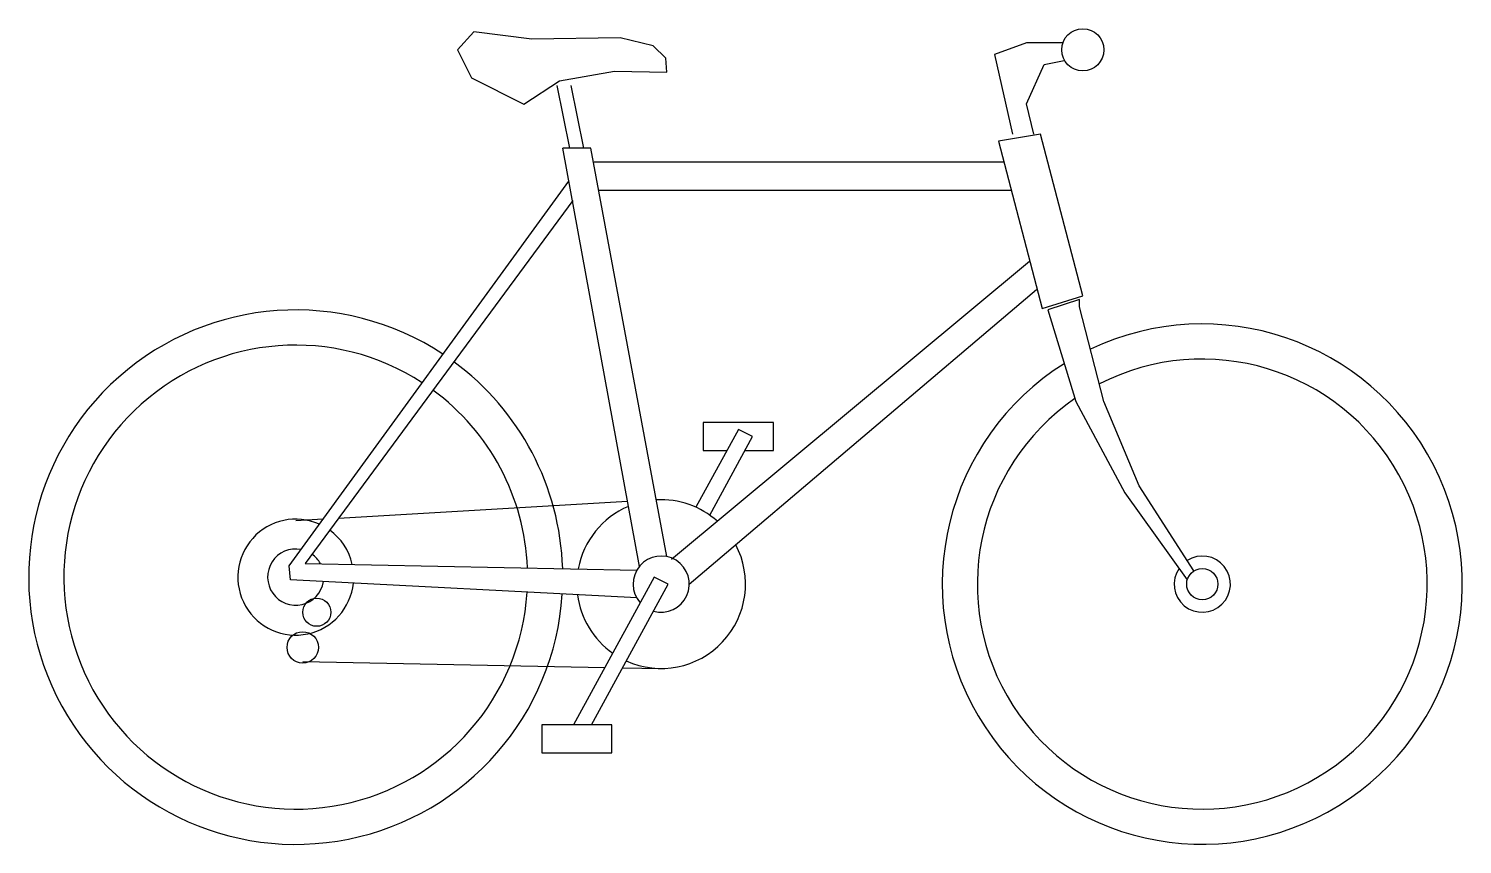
# Model space of a CAD drawing. Header units: millimetres. Extents: x -3204.26 to -3202.7, y 1779.17 to 1780.05.
import ezdxf

# ---------------------------------------------------------------- set-up
doc = ezdxf.new("R2010")
doc.units = ezdxf.units.MM
doc.header["$LTSCALE"] = 10
doc.layers.add('Veículos', color=2, linetype='Continuous')

msp = doc.modelspace()

# ---------------------------------------------------------------- linework, layer by layer
at = {"layer": 'Veículos'}
for p, q in [((-3203.5944, 1779.4694), (-3203.6778, 1779.9245)), ((-3203.5644, 1779.48), (-3203.6472, 1779.9245)), ((-3203.1971, 1779.9092), (-3203.6437, 1779.9092)), ((-3203.9759, 1779.47), (-3203.6714, 1779.8885)), ((-3203.1898, 1779.8786), (-3203.6381, 1779.8786)), ((-3203.667, 1779.8676), (-3203.9584, 1779.4727)), ((-3203.1696, 1779.8013), (-3203.5595, 1779.4769)), ((-3203.5401, 1779.4501), (-3203.162, 1779.7707)), ((-3203.4865, 1779.6184), (-3203.5328, 1779.5337)), ((-3203.5179, 1779.5252), (-3203.4712, 1779.6108)), ((-3203.4712, 1779.6108), (-3203.4865, 1779.6184)), ((-3203.6074, 1779.5402), (-3203.9222, 1779.5217)), ((-3203.9391, 1779.5207), (-3203.9686, 1779.5189)), ((-3203.9742, 1779.4547), (-3203.9759, 1779.47)), ((-3203.9584, 1779.4727), (-3203.5972, 1779.4654)), ((-3203.5973, 1779.435), (-3203.9742, 1779.4547)), ((-3203.5784, 1779.4577), (-3203.666, 1779.297)), ((-3203.6465, 1779.297), (-3203.5631, 1779.4501)), ((-3203.5631, 1779.4501), (-3203.5784, 1779.4577)), ((-3203.961, 1779.3659), (-3203.632, 1779.3594)), ((-3203.6127, 1779.3591), (-3203.5707, 1779.3582))]:
    msp.add_line(p, q, dxfattribs=at)
for points in [[(-3203.5796, 1780.0359), (-3203.6153, 1780.0447), (-3203.7114, 1780.0433), (-3203.7747, 1780.0511), (-3203.7926, 1780.0316), (-3203.7773, 1780.001), (-3203.7204, 1779.9723), (-3203.6813, 1779.9978), (-3203.6215, 1780.0085), (-3203.5645, 1780.0073), (-3203.5655, 1780.0224)], [(-3203.1116, 1779.7638), (-3203.1575, 1779.9398), (-3203.2034, 1779.9322), (-3203.156, 1779.7499)], [(-3203.6243, 1779.2664), (-3203.6243, 1779.297), (-3203.7008, 1779.297), (-3203.7008, 1779.2664)]]:
    msp.add_lwpolyline(points, close=True, dxfattribs=at)
for points in [[(-3203.1325, 1780.0393), (-3203.1728, 1780.0393), (-3203.2079, 1780.0265), (-3203.1881, 1779.9398)], [(-3203.1651, 1779.9398), (-3203.173, 1779.9728), (-3203.1536, 1780.0156), (-3203.1319, 1780.0201)], [(-3203.6702, 1779.9245), (-3203.6841, 1779.9928)], [(-3203.6549, 1779.9245), (-3203.6688, 1779.9928)], [(-3203.6472, 1779.9245), (-3203.6778, 1779.9245)], [(-3202.9907, 1779.4644), (-3203.0504, 1779.5572), (-3203.0886, 1779.649), (-3203.1151, 1779.752), (-3203.1151, 1779.7597), (-3203.1498, 1779.7485), (-3203.1192, 1779.649), (-3203.0657, 1779.5495), (-3202.9979, 1779.4547)], [(-3203.4483, 1779.5955), (-3203.4483, 1779.6261), (-3203.5248, 1779.6261), (-3203.5248, 1779.5955), (-3203.4991, 1779.5955)], [(-3203.4796, 1779.5955), (-3203.4483, 1779.5955)]]:
    msp.add_lwpolyline(points, dxfattribs=at)
for centre, radius in [((-3203.1116, 1780.0316), 0.023), ((-3202.9815, 1779.4501), 0.017), ((-3203.9457, 1779.4195), 0.0153), ((-3203.961, 1779.3812), 0.0171)]:
    msp.add_circle(centre, radius, dxfattribs=at)
for centre, radius, start, end in [((-3203.9686, 1779.4577), 0.2908, 56.5477, 356.3502), ((-3202.9815, 1779.4501), 0.2831, 122.073, 115.4562), ((-3203.9686, 1779.4577), 0.2525, 56.9407, 356.2521), ((-3203.9686, 1779.4577), 0.2908, 1.8404, 53.7025), ((-3202.9815, 1779.4501), 0.2449, 124.4811, 117.2094), ((-3203.9686, 1779.4577), 0.2525, 2.2934, 53.7207), ((-3203.5707, 1779.4501), 0.0918, 112.8541, 169.5525), ((-3203.5707, 1779.4501), 0.0918, 48.1732, 93.2219), ((-3203.9686, 1779.4577), 0.0631, 65.9822, 354.0132), ((-3203.9686, 1779.4577), 0.0631, 12.7445, 54.1357), ((-3203.9686, 1779.4577), 0.0306, 79.3942, 350.8361), ((-3203.9686, 1779.4577), 0.0306, 28.5175, 54.7232), ((-3203.5707, 1779.4501), 0.0918, 245.5849, 27.8496), ((-3203.5707, 1779.4501), 0.0306, 254.0677, 221.5622), ((-3202.9815, 1779.4501), 0.0306, 145.9481, 122.7352), ((-3203.5707, 1779.4501), 0.0918, 187.3401, 234.8977)]:
    msp.add_arc(centre, radius, start, end, dxfattribs=at)

doc.saveas('drawing.dxf')
